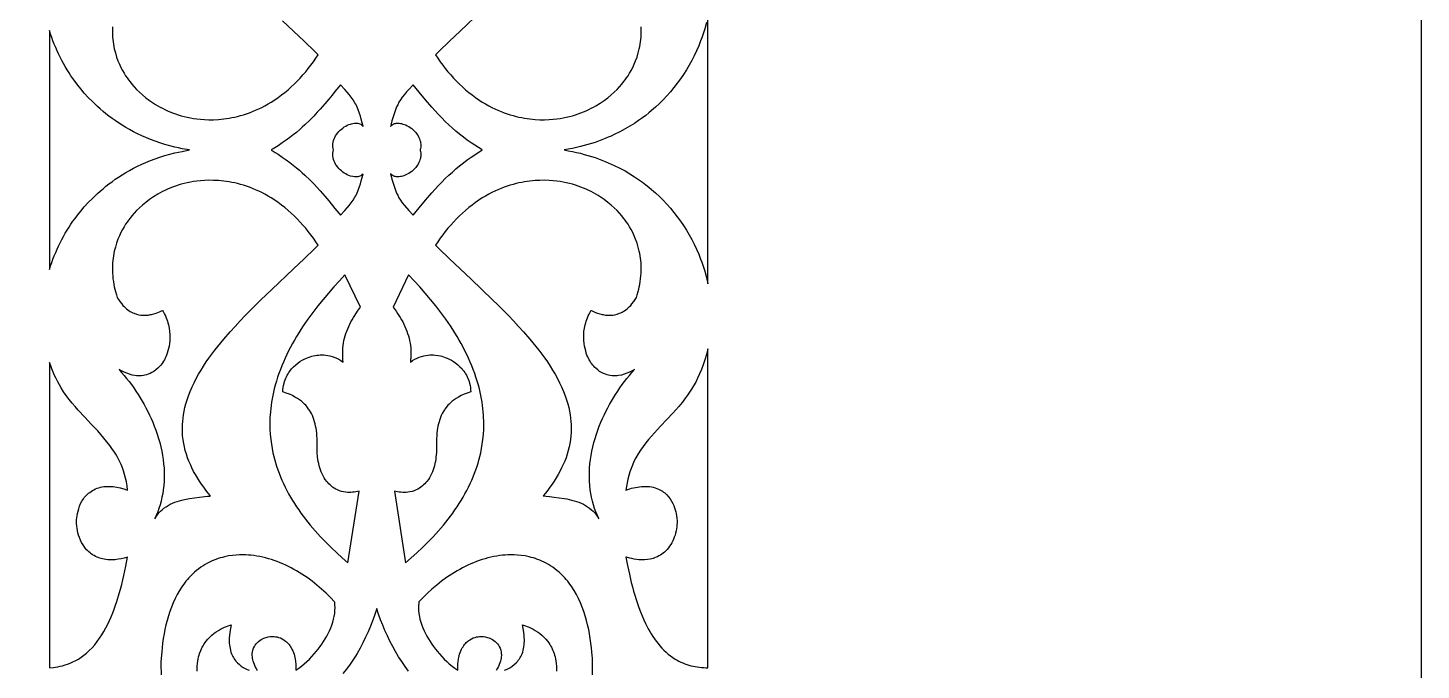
# Model space of a CAD drawing. Extents: x -395 to 395, y -1225 to 1225.
# Drawn here: x 141.1 to 395, y -111.4 to 5.8 of the extents above; entities that cross this region are included whole.
import ezdxf

# ---------------------------------------------------------------- set-up
doc = ezdxf.new("R2010")
doc.units = 0
doc.layers.add('LAYER_1', color=18, linetype='CONTINUOUS')

msp = doc.modelspace()

# ---------------------------------------------------------------- linework, layer by layer
at = {"layer": 'LAYER_1'}
for points in [[(395, 1225), (395, -1225), (-395, -1225), (-395, 1225)], [(145.2, -37.67), (145.41, -37.05), (145.63, -36.44), (145.87, -35.83), (146.12, -35.22), (146.38, -34.62), (146.66, -34.03), (146.94, -33.44), (147.24, -32.86), (147.55, -32.28), (147.87, -31.71), (148.21, -31.15), (148.55, -30.6), (148.91, -30.06), (149.27, -29.52), (149.65, -29), (150.13, -28.36), (150.69, -27.65), (151.34, -26.9), (152.06, -26.1), (152.87, -25.28), (153.31, -24.86), (153.76, -24.43), (154.24, -24), (154.75, -23.57), (155.27, -23.14), (155.82, -22.71), (156.39, -22.29), (156.98, -21.86), (157.6, -21.45), (158.24, -21.04), (158.9, -20.63), (159.59, -20.24), (160.3, -19.85), (161.04, -19.48), (161.8, -19.12), (162.58, -18.77), (163.4, -18.44), (164.23, -18.12), (165.1, -17.82), (165.99, -17.54), (166.9, -17.28), (167.84, -17.05), (168.51, -16.9), (169.17, -16.76), (170.51, -16.51), (169.17, -16.27), (168.51, -16.13), (167.84, -15.98), (166.9, -15.74), (165.99, -15.49), (165.1, -15.21), (164.23, -14.91), (163.4, -14.59), (162.58, -14.26), (161.8, -13.91), (161.04, -13.55), (160.3, -13.18), (159.59, -12.79), (158.9, -12.4), (158.24, -11.99), (157.6, -11.58), (156.98, -11.16), (156.39, -10.74), (155.82, -10.32), (155.27, -9.89), (154.75, -9.46), (154.24, -9.03), (153.76, -8.6), (153.31, -8.17), (152.87, -7.75), (152.06, -6.93), (151.34, -6.13), (150.69, -5.38), (150.13, -4.67), (149.65, -4.03), (149.27, -3.5), (148.91, -2.97), (148.55, -2.43), (148.21, -1.87), (147.87, -1.31), (147.55, -0.75), (147.24, -0.17), (146.94, 0.41), (146.66, 1), (146.38, 1.59), (146.12, 2.19), (145.87, 2.8), (145.63, 3.41), (145.41, 4.02), (145.2, 4.64), (145, 5.27), (145, -38.3)], [(198.04, -28.42), (198.85, -27.53), (199.25, -27.08), (199.64, -26.61), (200, -26.14), (200.35, -25.65), (200.66, -25.14), (200.8, -24.88), (200.93, -24.61), (201.19, -24), (201.49, -23.17), (201.65, -22.67), (201.82, -22.12), (201.99, -21.5), (202.16, -20.83), (202.02, -20.98), (201.86, -21.11), (201.71, -21.21), (201.54, -21.29), (201.38, -21.35), (201.21, -21.39), (201.05, -21.42), (200.88, -21.43), (200.56, -21.42), (200.27, -21.37), (199.84, -21.26), (199.56, -21.16), (199.27, -21.03), (198.99, -20.89), (198.72, -20.72), (198.46, -20.53), (198.2, -20.33), (197.96, -20.11), (197.73, -19.88), (197.52, -19.63), (197.32, -19.37), (197.15, -19.1), (196.99, -18.82), (196.86, -18.53), (196.76, -18.24), (196.69, -17.94), (196.64, -17.64), (196.63, -17.36), (196.64, -17.08), (196.68, -16.79), (196.74, -16.51), (196.68, -16.24), (196.64, -15.95), (196.63, -15.67), (196.64, -15.39), (196.69, -15.09), (196.76, -14.79), (196.86, -14.5), (196.99, -14.21), (197.15, -13.93), (197.32, -13.66), (197.52, -13.4), (197.73, -13.15), (197.96, -12.92), (198.2, -12.7), (198.46, -12.5), (198.72, -12.31), (198.99, -12.14), (199.27, -12), (199.56, -11.87), (199.84, -11.77), (200.03, -11.71), (200.27, -11.66), (200.56, -11.61), (200.88, -11.6), (201.05, -11.61), (201.21, -11.64), (201.38, -11.68), (201.54, -11.74), (201.71, -11.82), (201.86, -11.92), (202.02, -12.04), (202.16, -12.2), (201.99, -11.53), (201.82, -10.91), (201.65, -10.36), (201.49, -9.86), (201.19, -9.03), (200.93, -8.42), (200.8, -8.15), (200.66, -7.89), (200.35, -7.38), (200, -6.89), (199.64, -6.41), (199.25, -5.95), (198.85, -5.5), (198.04, -4.61), (198.04, -4.61), (197.74, -4.97), (197.03, -5.85), (196.52, -6.48), (195.9, -7.23), (195.16, -8.09), (194.3, -9.06), (193.78, -9.64), (193.16, -10.32), (192.42, -11.08), (191.55, -11.92), (191.07, -12.36), (190.56, -12.82), (190, -13.29), (189.42, -13.76), (188.79, -14.25), (188.12, -14.74), (187.42, -15.23), (186.67, -15.73), (185.76, -16.29), (185.52, -16.44), (185.45, -16.48), (185.43, -16.51), (185.44, -16.51), (185.43, -16.52), (185.52, -16.59), (185.76, -16.74), (186.15, -16.97), (186.67, -17.3), (187.42, -17.8), (188.12, -18.29), (188.79, -18.78), (189.42, -19.27), (190, -19.74), (190.56, -20.21), (191.07, -20.67), (191.55, -21.11), (192.42, -21.95), (193.16, -22.71), (194.3, -23.97), (195.16, -24.94), (195.9, -25.8), (197.03, -27.17), (197.74, -28.06), (198.04, -28.42)], [(211.26, -28.42), (212.38, -27.04), (213.52, -25.67), (214.69, -24.33), (215.28, -23.67), (215.89, -23.01), (216.5, -22.37), (217.13, -21.74), (217.77, -21.13), (218.42, -20.53), (219.08, -19.94), (219.75, -19.38), (220.45, -18.83), (221.15, -18.31), (221.82, -17.84), (222.5, -17.39), (223.87, -16.51), (223.18, -16.08), (222.5, -15.64), (221.82, -15.19), (221.15, -14.72), (220.45, -14.2), (219.75, -13.65), (219.08, -13.08), (218.42, -12.5), (217.77, -11.9), (217.13, -11.29), (216.5, -10.66), (215.89, -10.02), (215.28, -9.36), (214.69, -8.7), (213.52, -7.36), (212.38, -5.99), (211.26, -4.61), (211.26, -4.61), (210.47, -5.48), (210.08, -5.92), (209.7, -6.37), (209.3, -6.87), (208.97, -7.35), (208.69, -7.81), (208.46, -8.25), (208.27, -8.64), (208.12, -9), (207.91, -9.58), (207.63, -10.45), (207.41, -11.17), (207.25, -11.76), (207.15, -12.2), (207.25, -12.09), (207.36, -11.99), (207.48, -11.9), (207.61, -11.82), (207.75, -11.76), (207.89, -11.7), (208.03, -11.66), (208.18, -11.64), (208.34, -11.62), (208.52, -11.62), (208.72, -11.63), (208.94, -11.66), (209.17, -11.7), (209.41, -11.77), (209.67, -11.85), (209.93, -11.95), (210.2, -12.08), (210.47, -12.23), (210.74, -12.4), (211.01, -12.6), (211.27, -12.82), (211.52, -13.07), (211.77, -13.35), (212, -13.66), (212.18, -13.94), (212.32, -14.21), (212.44, -14.48), (212.52, -14.73), (212.59, -14.97), (212.63, -15.2), (212.65, -15.42), (212.66, -15.62), (212.65, -15.97), (212.61, -16.24), (212.58, -16.43), (212.57, -16.51), (212.58, -16.6), (212.61, -16.79), (212.65, -17.06), (212.66, -17.41), (212.65, -17.61), (212.63, -17.83), (212.59, -18.06), (212.52, -18.3), (212.44, -18.55), (212.32, -18.82), (212.18, -19.09), (212, -19.37), (211.77, -19.68), (211.52, -19.96), (211.27, -20.21), (211.01, -20.43), (210.74, -20.63), (210.47, -20.8), (210.2, -20.95), (209.93, -21.07), (209.67, -21.18), (209.41, -21.26), (209.17, -21.32), (208.94, -21.37), (208.72, -21.4), (208.52, -21.41), (208.34, -21.41), (208.18, -21.39), (208.03, -21.37), (207.89, -21.32), (207.75, -21.27), (207.61, -21.21), (207.48, -21.13), (207.36, -21.04), (207.25, -20.94), (207.15, -20.83), (207.25, -21.27), (207.41, -21.86), (207.63, -22.58), (207.91, -23.45), (208.12, -24.03), (208.27, -24.39), (208.46, -24.78), (208.69, -25.22), (208.97, -25.68), (209.3, -26.16), (209.7, -26.66), (210.47, -27.55), (211.26, -28.42)], [(164.37, -83.52), (164.64, -83.12), (164.81, -82.89), (165.01, -82.64), (165.24, -82.39), (165.51, -82.14), (165.86, -81.85), (166.23, -81.59), (166.61, -81.35), (167, -81.14), (167.41, -80.95), (167.83, -80.78), (168.26, -80.63), (168.7, -80.49), (169.14, -80.37), (169.59, -80.26), (170.5, -80.08), (171.41, -79.94), (172.31, -79.82), (173.79, -79.67), (174.19, -79.64), (174.36, -79.61), (173.93, -79.1), (173.51, -78.57), (173.1, -78.02), (172.7, -77.47), (172.32, -76.9), (171.95, -76.32), (171.6, -75.73), (171.27, -75.13), (170.96, -74.52), (170.67, -73.9), (170.4, -73.28), (170.16, -72.64), (169.94, -72), (169.75, -71.35), (169.58, -70.69), (169.45, -70.03), (169.35, -69.37), (169.3, -68.99), (169.26, -68.57), (169.23, -68.12), (169.22, -67.64), (169.22, -67.13), (169.24, -66.59), (169.27, -66.02), (169.33, -65.42), (169.42, -64.8), (169.53, -64.16), (169.68, -63.49), (169.85, -62.8), (170.07, -62.09), (170.31, -61.36), (170.63, -60.55), (170.97, -59.74), (171.34, -58.96), (171.74, -58.18), (172.16, -57.41), (172.61, -56.66), (173.07, -55.92), (173.56, -55.18), (174.06, -54.46), (174.57, -53.75), (175.11, -53.05), (175.65, -52.36), (176.2, -51.68), (176.76, -51.01), (177.91, -49.7), (178.82, -48.69), (179.74, -47.69), (180.67, -46.71), (181.62, -45.74), (183.54, -43.83), (185.5, -41.94), (189.44, -38.21), (191.41, -36.35), (193.36, -34.47), (193.98, -33.87), (193.55, -33.24), (193.1, -32.61), (192.65, -32), (192.17, -31.39), (191.69, -30.8), (191.19, -30.22), (190.67, -29.65), (190.14, -29.09), (189.6, -28.55), (189.04, -28.03), (188.47, -27.52), (187.89, -27.03), (187.29, -26.56), (186.68, -26.1), (186.06, -25.67), (185.42, -25.26), (184.85, -24.92), (184.27, -24.59), (183.69, -24.29), (183.12, -24.01), (182.56, -23.76), (182, -23.52), (181.44, -23.31), (180.89, -23.12), (180.35, -22.94), (179.81, -22.79), (179.28, -22.65), (178.76, -22.52), (178.24, -22.42), (177.73, -22.33), (177.24, -22.25), (176.75, -22.18), (175.81, -22.09), (174.91, -22.05), (174.06, -22.04), (173.27, -22.07), (172.53, -22.12), (171.85, -22.19), (171.24, -22.28), (170.7, -22.37), (170.11, -22.49), (169.55, -22.63), (169, -22.77), (168.47, -22.93), (167.95, -23.11), (167.44, -23.29), (166.95, -23.48), (166.48, -23.68), (166.02, -23.9), (165.58, -24.11), (165.15, -24.34), (164.73, -24.57), (163.95, -25.05), (163.22, -25.55), (162.55, -26.06), (161.93, -26.57), (161.37, -27.07), (160.87, -27.57), (160.41, -28.04), (160.01, -28.5), (159.67, -28.93), (159.37, -29.32), (159.12, -29.66), (158.86, -30.06), (158.58, -30.51), (158.3, -31.01), (158.02, -31.55), (157.74, -32.15), (157.47, -32.79), (157.22, -33.48), (157, -34.21), (156.8, -34.99), (156.72, -35.4), (156.65, -35.81), (156.58, -36.24), (156.53, -36.67), (156.49, -37.12), (156.47, -37.57), (156.45, -38.04), (156.46, -38.51), (156.48, -39), (156.51, -39.49), (156.56, -39.99), (156.63, -40.5), (156.72, -41.02), (156.81, -41.49), (157, -42.3), (157.18, -42.95), (157.34, -43.42), (157.39, -43.52), (157.54, -43.76), (157.79, -44.12), (158.15, -44.6), (158.37, -44.85), (158.59, -45.09), (158.82, -45.3), (159.04, -45.49), (159.27, -45.67), (159.5, -45.83), (159.72, -45.97), (159.95, -46.1), (160.17, -46.21), (160.4, -46.3), (160.83, -46.46), (161.25, -46.56), (161.65, -46.63), (162.03, -46.66), (162.38, -46.66), (162.69, -46.65), (162.96, -46.62), (163.37, -46.55), (163.56, -46.5), (164.02, -46.38), (164.42, -46.26), (164.76, -46.14), (165.04, -46.02), (165.42, -45.84), (165.58, -45.77), (165.62, -45.81), (165.7, -45.95), (165.96, -46.47), (166.12, -46.79), (166.26, -47.11), (166.38, -47.43), (166.49, -47.75), (166.59, -48.07), (166.67, -48.38), (166.8, -49), (166.89, -49.6), (166.93, -50.18), (166.94, -50.74), (166.92, -51.29), (166.87, -51.8), (166.79, -52.29), (166.7, -52.75), (166.59, -53.17), (166.47, -53.56), (166.34, -53.92), (166.21, -54.23), (166.09, -54.5), (165.94, -54.78), (165.78, -55.05), (165.62, -55.31), (165.46, -55.54), (165.28, -55.76), (165.11, -55.97), (164.75, -56.33), (164.39, -56.64), (164.03, -56.9), (163.67, -57.11), (163.32, -57.29), (162.99, -57.42), (162.68, -57.52), (162.4, -57.6), (162.15, -57.65), (161.77, -57.7), (161.59, -57.71), (161.34, -57.71), (161.08, -57.7), (160.83, -57.68), (160.57, -57.65), (160.06, -57.56), (159.56, -57.42), (159.07, -57.25), (158.59, -57.04), (158.12, -56.81), (157.67, -56.56), (157.67, -56.55), (158.14, -57.08), (158.6, -57.63), (159.05, -58.18), (159.49, -58.74), (159.92, -59.31), (160.34, -59.9), (160.74, -60.49), (161.14, -61.09), (161.51, -61.7), (161.88, -62.32), (162.24, -62.94), (162.58, -63.57), (162.9, -64.21), (163.22, -64.86), (163.52, -65.51), (163.8, -66.16), (164.1, -66.89), (164.38, -67.62), (164.63, -68.37), (164.87, -69.12), (165.09, -69.89), (165.28, -70.66), (165.45, -71.44), (165.59, -72.22), (165.71, -73), (165.8, -73.79), (165.87, -74.58), (165.9, -75.37), (165.91, -76.16), (165.88, -76.94), (165.83, -77.72), (165.74, -78.5), (165.63, -79.19), (165.49, -79.87), (165.34, -80.55), (165.15, -81.22), (164.94, -81.89), (164.71, -82.54), (164.45, -83.19), (164.17, -83.82)], [(244.85, -83.19), (244.6, -82.54), (244.36, -81.89), (244.15, -81.22), (243.97, -80.55), (243.81, -79.87), (243.67, -79.19), (243.57, -78.5), (243.48, -77.72), (243.42, -76.94), (243.4, -76.16), (243.4, -75.37), (243.44, -74.58), (243.5, -73.79), (243.59, -73), (243.71, -72.22), (243.86, -71.44), (244.02, -70.66), (244.22, -69.89), (244.43, -69.12), (244.67, -68.37), (244.93, -67.62), (245.2, -66.89), (245.5, -66.16), (245.78, -65.51), (246.09, -64.86), (246.4, -64.21), (246.73, -63.57), (247.07, -62.94), (247.42, -62.32), (247.79, -61.7), (248.17, -61.09), (248.56, -60.49), (248.96, -59.9), (249.38, -59.31), (249.81, -58.74), (250.25, -58.18), (250.7, -57.63), (251.16, -57.08), (251.64, -56.55), (251.63, -56.56), (251.18, -56.81), (250.71, -57.04), (250.23, -57.25), (249.74, -57.42), (249.24, -57.56), (248.73, -57.65), (248.48, -57.68), (248.22, -57.7), (247.96, -57.71), (247.71, -57.71), (247.53, -57.7), (247.15, -57.65), (246.9, -57.6), (246.62, -57.52), (246.31, -57.42), (245.98, -57.29), (245.63, -57.11), (245.27, -56.9), (244.91, -56.64), (244.55, -56.33), (244.37, -56.16), (244.19, -55.97), (244.02, -55.76), (243.85, -55.54), (243.68, -55.31), (243.52, -55.05), (243.36, -54.78), (243.21, -54.5), (243.09, -54.23), (242.96, -53.92), (242.84, -53.56), (242.72, -53.17), (242.61, -52.75), (242.51, -52.29), (242.44, -51.8), (242.39, -51.29), (242.36, -50.74), (242.37, -50.18), (242.41, -49.6), (242.5, -49), (242.63, -48.38), (242.72, -48.07), (242.81, -47.75), (242.92, -47.43), (243.05, -47.11), (243.19, -46.79), (243.34, -46.47), (243.61, -45.95), (243.69, -45.81), (243.72, -45.77), (243.88, -45.84), (244.26, -46.02), (244.54, -46.14), (244.88, -46.26), (245.28, -46.38), (245.75, -46.5), (245.94, -46.55), (246.34, -46.62), (246.62, -46.65), (246.93, -46.66), (247.27, -46.66), (247.65, -46.63), (248.05, -46.56), (248.47, -46.46), (248.91, -46.3), (249.13, -46.21), (249.35, -46.1), (249.58, -45.97), (249.81, -45.83), (250.03, -45.67), (250.26, -45.49), (250.49, -45.3), (250.71, -45.09), (250.93, -44.85), (251.15, -44.6), (251.52, -44.12), (251.77, -43.76), (251.96, -43.42), (252.12, -42.95), (252.31, -42.3), (252.4, -41.92), (252.5, -41.49), (252.59, -41.02), (252.67, -40.5), (252.74, -39.99), (252.79, -39.49), (252.83, -39), (252.85, -38.51), (252.85, -38.04), (252.84, -37.57), (252.81, -37.12), (252.77, -36.67), (252.72, -36.24), (252.66, -35.81), (252.58, -35.4), (252.5, -34.99), (252.31, -34.21), (252.08, -33.48), (251.83, -32.79), (251.57, -32.15), (251.29, -31.55), (251, -31.01), (250.72, -30.51), (250.44, -30.06), (250.18, -29.66), (249.94, -29.32), (249.64, -28.93), (249.29, -28.5), (248.89, -28.04), (248.44, -27.57), (247.93, -27.07), (247.37, -26.57), (246.75, -26.06), (246.08, -25.55), (245.35, -25.05), (244.97, -24.81), (244.57, -24.57), (244.15, -24.34), (243.73, -24.11), (243.28, -23.9), (242.82, -23.68), (242.35, -23.48), (241.86, -23.29), (241.36, -23.11), (240.84, -22.93), (240.3, -22.77), (239.75, -22.63), (239.19, -22.49), (238.61, -22.37), (238.07, -22.28), (237.45, -22.19), (236.78, -22.12), (236.04, -22.07), (235.24, -22.04), (234.39, -22.05), (233.49, -22.09), (232.55, -22.18), (232.07, -22.25), (231.57, -22.33), (231.06, -22.42), (230.55, -22.52), (230.03, -22.65), (229.49, -22.79), (228.96, -22.94), (228.41, -23.12), (227.86, -23.31), (227.31, -23.52), (226.74, -23.76), (226.18, -24.01), (225.61, -24.29), (225.04, -24.59), (224.46, -24.92), (223.88, -25.26), (223.24, -25.67), (222.62, -26.1), (222.01, -26.56), (221.42, -27.03), (220.83, -27.52), (220.26, -28.03), (219.71, -28.55), (219.16, -29.09), (218.63, -29.65), (218.12, -30.22), (217.62, -30.8), (217.13, -31.39), (216.66, -32), (216.2, -32.61), (215.76, -33.24), (215.33, -33.87), (215.94, -34.47), (217.89, -36.35), (219.86, -38.21), (221.84, -40.07), (223.81, -41.94), (225.76, -43.83), (226.72, -44.78), (227.68, -45.74), (228.63, -46.71), (229.56, -47.69), (230.49, -48.69), (231.4, -49.7), (232.54, -51.01), (233.1, -51.68), (233.65, -52.36), (234.2, -53.05), (234.73, -53.75), (235.25, -54.46), (235.75, -55.18), (236.23, -55.92), (236.7, -56.66), (237.14, -57.41), (237.56, -58.18), (237.96, -58.96), (238.33, -59.74), (238.67, -60.55), (238.99, -61.36), (239.24, -62.09), (239.45, -62.8), (239.63, -63.49), (239.77, -64.16), (239.88, -64.8), (239.97, -65.42), (240.03, -66.02), (240.07, -66.59), (240.08, -67.13), (240.08, -67.64), (240.07, -68.12), (240.04, -68.57), (239.96, -69.37), (239.85, -70.03), (239.72, -70.69), (239.56, -71.35), (239.36, -72), (239.15, -72.64), (238.9, -73.28), (238.63, -73.9), (238.34, -74.52), (238.03, -75.13), (237.7, -75.73), (237.35, -76.32), (236.98, -76.9), (236.6, -77.47), (236.2, -78.02), (235.8, -78.57), (235.38, -79.1), (234.95, -79.61), (235.51, -79.67), (236.14, -79.73), (237, -79.82), (237.89, -79.94), (238.8, -80.08), (239.26, -80.17), (239.71, -80.26), (240.16, -80.37), (240.6, -80.49), (241.04, -80.63), (241.47, -80.78), (241.89, -80.95), (242.3, -81.14), (242.7, -81.35), (243.08, -81.59), (243.44, -81.85), (243.79, -82.14), (244.06, -82.39), (244.3, -82.64), (244.5, -82.89), (244.67, -83.12), (244.94, -83.52), (245.13, -83.82)], [(201.45, -78.75), (201.16, -78.81), (200.85, -78.87), (200.55, -78.92), (200.24, -78.95), (199.94, -78.97), (199.63, -78.98), (199.32, -78.97), (199.02, -78.94), (198.6, -78.87), (198.21, -78.78), (197.84, -78.66), (197.5, -78.52), (197.18, -78.36), (196.88, -78.18), (196.6, -78), (196.35, -77.8), (196.12, -77.6), (195.9, -77.39), (195.71, -77.19), (195.54, -76.99), (195.26, -76.61), (195.05, -76.29), (194.86, -75.95), (194.68, -75.6), (194.52, -75.24), (194.38, -74.87), (194.26, -74.49), (194.15, -74.1), (194.06, -73.71), (193.98, -73.32), (193.92, -72.92), (193.86, -72.52), (193.79, -71.71), (193.76, -70.91), (193.76, -70.11), (193.76, -69.31), (193.72, -68.49), (193.69, -68.09), (193.64, -67.68), (193.58, -67.28), (193.5, -66.88), (193.41, -66.48), (193.31, -66.09), (193.19, -65.7), (193.05, -65.33), (192.9, -64.96), (192.73, -64.6), (192.54, -64.25), (192.33, -63.92), (192.23, -63.77), (192.03, -63.48), (191.87, -63.29), (191.69, -63.08), (191.46, -62.85), (191.2, -62.61), (190.9, -62.35), (190.56, -62.09), (190.17, -61.83), (189.74, -61.57), (189.27, -61.32), (188.74, -61.08), (188.16, -60.85), (187.53, -60.65), (187.55, -60.25), (187.59, -59.85), (187.66, -59.46), (187.75, -59.07), (187.84, -58.75), (187.94, -58.45), (188.06, -58.16), (188.18, -57.88), (188.32, -57.61), (188.47, -57.35), (188.62, -57.11), (188.78, -56.88), (189.12, -56.44), (189.49, -56.05), (189.87, -55.7), (190.26, -55.39), (190.65, -55.11), (191.05, -54.87), (191.44, -54.66), (191.81, -54.49), (192.16, -54.34), (192.49, -54.22), (192.79, -54.13), (193.05, -54.06), (193.49, -53.98), (193.74, -53.94), (194.03, -53.91), (194.33, -53.9), (194.65, -53.89), (194.99, -53.9), (195.35, -53.94), (195.72, -53.99), (196.11, -54.07), (196.5, -54.17), (196.9, -54.31), (197.3, -54.48), (197.71, -54.68), (198.12, -54.93), (198.53, -55.22), (198.48, -54.78), (198.45, -54.35), (198.43, -53.91), (198.43, -53.47), (198.44, -53.04), (198.47, -52.6), (198.52, -52.17), (198.58, -51.74), (198.67, -51.29), (198.77, -50.85), (198.89, -50.41), (199.03, -49.98), (199.18, -49.55), (199.35, -49.12), (199.53, -48.7), (199.73, -48.29), (199.93, -47.88), (200.15, -47.48), (200.38, -47.08), (200.62, -46.69), (201.13, -45.93), (201.67, -45.21), (198.85, -39.3), (197.83, -40.38), (196.82, -41.49), (195.83, -42.62), (194.86, -43.77), (193.91, -44.94), (192.99, -46.14), (192.1, -47.37), (191.24, -48.61), (190.83, -49.25), (190.42, -49.88), (190.03, -50.53), (189.65, -51.18), (189.28, -51.83), (188.93, -52.49), (188.58, -53.16), (188.25, -53.83), (187.93, -54.51), (187.63, -55.19), (187.34, -55.88), (187.07, -56.58), (186.81, -57.28), (186.57, -57.98), (186.34, -58.7), (186.14, -59.41), (185.97, -60.05), (185.82, -60.68), (185.68, -61.3), (185.57, -61.91), (185.47, -62.51), (185.38, -63.1), (185.31, -63.69), (185.25, -64.25), (185.21, -64.81), (185.18, -65.36), (185.15, -66.42), (185.17, -67.44), (185.23, -68.4), (185.31, -69.32), (185.43, -70.18), (185.56, -70.99), (185.71, -71.75), (185.87, -72.45), (186.04, -73.08), (186.37, -74.17), (186.59, -74.83), (186.83, -75.47), (187.08, -76.11), (187.35, -76.75), (187.63, -77.37), (187.93, -78), (188.25, -78.61), (188.58, -79.22), (188.92, -79.82), (189.28, -80.42), (189.64, -81.01), (190.02, -81.59), (190.41, -82.16), (190.82, -82.73), (191.23, -83.3), (191.65, -83.85), (192.53, -84.94), (193.43, -86.01), (194.37, -87.05), (195.34, -88.06), (196.33, -89.04), (197.34, -89.99), (198.36, -90.92), (199.4, -91.82)], [(210.94, -90.92), (211.97, -89.99), (212.97, -89.04), (213.96, -88.06), (214.93, -87.05), (215.87, -86.01), (216.78, -84.94), (217.22, -84.4), (217.65, -83.85), (218.07, -83.3), (218.49, -82.73), (218.89, -82.16), (219.28, -81.59), (219.66, -81.01), (220.03, -80.42), (220.38, -79.82), (220.72, -79.22), (221.05, -78.61), (221.37, -78), (221.67, -77.37), (221.95, -76.75), (222.22, -76.11), (222.48, -75.47), (222.72, -74.83), (222.94, -74.17), (223.1, -73.66), (223.26, -73.08), (223.43, -72.45), (223.59, -71.75), (223.74, -70.99), (223.88, -70.18), (223.99, -69.32), (224.08, -68.4), (224.13, -67.44), (224.15, -66.42), (224.14, -65.9), (224.12, -65.36), (224.09, -64.81), (224.05, -64.25), (223.99, -63.69), (223.92, -63.1), (223.84, -62.51), (223.74, -61.91), (223.62, -61.3), (223.49, -60.68), (223.34, -60.05), (223.17, -59.41), (222.96, -58.7), (222.73, -57.98), (222.49, -57.28), (222.23, -56.58), (221.96, -55.88), (221.67, -55.19), (221.37, -54.51), (221.05, -53.83), (220.72, -53.16), (220.38, -52.49), (220.02, -51.83), (219.65, -51.18), (219.27, -50.53), (218.88, -49.88), (218.48, -49.25), (218.06, -48.61), (217.21, -47.37), (216.32, -46.14), (215.4, -44.94), (214.45, -43.77), (213.47, -42.62), (212.48, -41.49), (211.47, -40.38), (210.45, -39.3), (207.63, -45.21), (208.17, -45.93), (208.43, -46.31), (208.68, -46.69), (208.92, -47.08), (209.15, -47.48), (209.37, -47.88), (209.58, -48.29), (209.77, -48.7), (209.95, -49.12), (210.12, -49.55), (210.27, -49.98), (210.41, -50.41), (210.53, -50.85), (210.63, -51.29), (210.72, -51.74), (210.78, -52.17), (210.83, -52.6), (210.86, -53.04), (210.87, -53.47), (210.87, -53.91), (210.85, -54.35), (210.82, -54.78), (210.77, -55.22), (211.18, -54.93), (211.59, -54.68), (212, -54.48), (212.4, -54.31), (212.8, -54.17), (213.2, -54.07), (213.58, -53.99), (213.95, -53.94), (214.31, -53.9), (214.65, -53.89), (214.97, -53.9), (215.28, -53.91), (215.82, -53.98), (216.25, -54.06), (216.51, -54.13), (216.81, -54.22), (217.14, -54.34), (217.49, -54.49), (217.87, -54.66), (218.25, -54.87), (218.65, -55.11), (219.04, -55.39), (219.43, -55.7), (219.81, -56.05), (220.18, -56.44), (220.35, -56.65), (220.52, -56.88), (220.68, -57.11), (220.84, -57.35), (220.98, -57.61), (221.12, -57.88), (221.24, -58.16), (221.36, -58.45), (221.46, -58.75), (221.56, -59.07), (221.65, -59.46), (221.71, -59.85), (221.75, -60.25), (221.77, -60.65), (221.14, -60.85), (220.57, -61.08), (220.04, -61.32), (219.56, -61.57), (219.13, -61.83), (218.74, -62.09), (218.4, -62.35), (218.1, -62.61), (217.84, -62.85), (217.62, -63.08), (217.28, -63.48), (217.07, -63.77), (216.98, -63.92), (216.77, -64.25), (216.58, -64.6), (216.41, -64.96), (216.25, -65.33), (216.12, -65.7), (216, -66.09), (215.89, -66.48), (215.8, -66.88), (215.73, -67.28), (215.66, -67.68), (215.62, -68.09), (215.58, -68.49), (215.54, -69.31), (215.54, -70.11), (215.54, -70.91), (215.51, -71.71), (215.44, -72.52), (215.39, -72.92), (215.32, -73.32), (215.24, -73.71), (215.15, -74.1), (215.04, -74.49), (214.92, -74.87), (214.78, -75.24), (214.62, -75.6), (214.45, -75.95), (214.25, -76.29), (214.05, -76.61), (213.76, -76.99), (213.59, -77.19), (213.4, -77.39), (213.19, -77.6), (212.95, -77.8), (212.7, -78), (212.42, -78.18), (212.12, -78.36), (211.8, -78.52), (211.46, -78.66), (211.09, -78.78), (210.7, -78.87), (210.29, -78.94), (209.98, -78.97), (209.67, -78.98), (209.37, -78.97), (209.06, -78.95), (208.75, -78.92), (208.45, -78.87), (207.85, -78.75), (209.91, -91.82)], [(265, -52.79), (264.75, -53.81), (264.46, -54.77), (264.16, -55.69), (263.83, -56.55), (263.49, -57.36), (263.13, -58.12), (262.77, -58.84), (262.4, -59.51), (262.03, -60.13), (261.66, -60.71), (261.29, -61.25), (260.94, -61.74), (260.28, -62.59), (259.7, -63.28), (259.16, -63.89), (258.61, -64.49), (257.49, -65.68), (256.37, -66.88), (255.26, -68.08), (254.72, -68.69), (254.19, -69.31), (253.68, -69.95), (253.2, -70.6), (252.73, -71.26), (252.3, -71.94), (251.89, -72.64), (251.52, -73.36), (251.24, -73.98), (250.99, -74.61), (250.76, -75.25), (250.57, -75.9), (250.4, -76.56), (250.26, -77.22), (250.15, -77.89), (250.06, -78.56), (250.07, -78.56), (250.74, -78.33), (251.09, -78.23), (251.45, -78.13), (251.81, -78.06), (252.17, -77.99), (252.53, -77.94), (252.9, -77.9), (253.26, -77.88), (253.62, -77.87), (253.99, -77.88), (254.34, -77.92), (254.7, -77.97), (255.05, -78.04), (255.39, -78.14), (255.72, -78.25), (255.99, -78.37), (256.24, -78.49), (256.49, -78.62), (256.71, -78.77), (256.93, -78.92), (257.13, -79.08), (257.33, -79.25), (257.51, -79.42), (257.84, -79.79), (258.13, -80.17), (258.38, -80.57), (258.6, -80.97), (258.78, -81.37), (258.93, -81.77), (259.06, -82.16), (259.16, -82.53), (259.23, -82.88), (259.29, -83.2), (259.35, -83.73), (259.37, -84.1), (259.37, -84.48), (259.35, -84.86), (259.32, -85.24), (259.27, -85.62), (259.2, -86), (259.11, -86.38), (259.01, -86.75), (258.88, -87.12), (258.75, -87.48), (258.59, -87.83), (258.42, -88.16), (258.23, -88.49), (258.02, -88.8), (257.8, -89.1), (257.56, -89.38), (257.33, -89.63), (257.09, -89.85), (256.84, -90.06), (256.59, -90.24), (256.34, -90.41), (256.08, -90.56), (255.82, -90.7), (255.55, -90.81), (255.29, -90.92), (255.02, -91), (254.75, -91.08), (254.49, -91.14), (253.96, -91.23), (253.44, -91.27), (252.93, -91.28), (252.44, -91.25), (251.97, -91.21), (251.54, -91.14), (251.13, -91.06), (250.77, -90.97), (250.17, -90.8), (250.07, -90.76), (250.36, -92.32), (250.68, -93.88), (251.04, -95.43), (251.24, -96.2), (251.45, -96.97), (251.67, -97.74), (251.9, -98.49), (252.15, -99.25), (252.41, -99.99), (252.69, -100.73), (252.99, -101.47), (253.3, -102.19), (253.64, -102.91), (253.87, -103.38), (254.13, -103.85), (254.39, -104.32), (254.67, -104.79), (254.96, -105.24), (255.26, -105.69), (255.58, -106.13), (255.91, -106.55), (256.25, -106.97), (256.61, -107.37), (256.98, -107.75), (257.37, -108.12), (257.77, -108.46), (258.18, -108.79), (258.61, -109.1), (259.05, -109.38), (259.38, -109.58), (259.72, -109.76), (260.07, -109.93), (260.43, -110.08), (260.79, -110.22), (261.16, -110.35), (261.54, -110.47), (261.91, -110.58), (262.3, -110.67), (262.68, -110.75), (263.06, -110.81), (263.45, -110.87), (263.84, -110.91), (264.23, -110.94), (264.61, -110.96), (265, -110.97)], [(145.7, -110.89), (146.09, -110.84), (146.5, -110.77), (146.93, -110.69), (147.37, -110.58), (147.83, -110.45), (148.3, -110.3), (148.79, -110.11), (149.27, -109.9), (149.77, -109.65), (150.27, -109.37), (150.77, -109.05), (151.27, -108.68), (151.76, -108.28), (152.25, -107.83), (152.76, -107.31), (153.25, -106.76), (153.7, -106.19), (154.13, -105.59), (154.54, -104.98), (154.92, -104.34), (155.28, -103.69), (155.62, -103.03), (155.94, -102.35), (156.24, -101.66), (156.52, -100.97), (156.79, -100.26), (157.04, -99.56), (157.28, -98.85), (157.71, -97.43), (157.94, -96.61), (158.16, -95.78), (158.37, -94.95), (158.56, -94.12), (158.92, -92.44), (159.24, -90.76), (159.24, -90.76), (158.63, -90.95), (158.05, -91.09), (157.5, -91.18), (156.98, -91.25), (156.5, -91.28), (156.06, -91.28), (155.65, -91.26), (155.27, -91.22), (154.94, -91.17), (154.64, -91.11), (154.16, -90.97), (153.84, -90.86), (153.69, -90.79), (153.4, -90.65), (153.12, -90.51), (152.86, -90.35), (152.61, -90.18), (152.38, -90), (152.16, -89.81), (151.96, -89.62), (151.76, -89.42), (151.58, -89.21), (151.41, -89), (151.11, -88.56), (150.85, -88.11), (150.63, -87.66), (150.44, -87.2), (150.29, -86.75), (150.18, -86.32), (150.08, -85.9), (150.02, -85.51), (149.97, -85.15), (149.93, -84.56), (149.93, -84.29), (149.94, -83.97), (149.97, -83.62), (150.02, -83.23), (150.09, -82.82), (150.19, -82.38), (150.31, -81.94), (150.47, -81.48), (150.67, -81.02), (150.91, -80.57), (151.04, -80.35), (151.19, -80.14), (151.34, -79.92), (151.51, -79.72), (151.69, -79.52), (151.89, -79.32), (152.1, -79.13), (152.32, -78.96), (152.56, -78.79), (152.81, -78.63), (153.07, -78.48), (153.36, -78.35), (153.66, -78.23), (153.96, -78.12), (154.28, -78.04), (154.6, -77.97), (154.92, -77.92), (155.25, -77.89), (155.58, -77.88), (155.91, -77.87), (156.24, -77.89), (156.58, -77.91), (156.91, -77.95), (157.24, -78), (157.89, -78.14), (158.52, -78.32), (159.04, -78.49), (159.24, -78.56), (159.14, -77.79), (159.01, -77.05), (158.86, -76.35), (158.68, -75.69), (158.48, -75.06), (158.27, -74.47), (158.04, -73.91), (157.81, -73.39), (157.56, -72.9), (157.32, -72.44), (157.07, -72.02), (156.83, -71.64), (156.38, -70.96), (155.99, -70.41), (155.46, -69.73), (154.92, -69.06), (154.36, -68.41), (153.78, -67.76), (152.6, -66.5), (151.41, -65.24), (150.24, -63.98), (149.67, -63.33), (149.11, -62.68), (148.57, -62), (148.06, -61.32), (147.57, -60.61), (147.11, -59.88), (146.79, -59.33), (146.49, -58.78), (146.21, -58.21), (145.93, -57.64), (145.68, -57.05), (145.44, -56.46), (145.21, -55.87), (145, -55.27), (145, -110.95)]]:
    msp.add_lwpolyline(points, close=True, dxfattribs=at)
for points in [[(223.81, 8.91), (219.86, 5.18), (217.89, 3.32), (215.94, 1.44), (215.33, 0.84), (215.76, 0.21), (216.2, -0.42), (216.66, -1.03), (217.13, -1.63), (217.62, -2.23), (218.12, -2.81), (218.63, -3.38), (219.16, -3.94), (219.71, -4.48), (220.26, -5), (220.83, -5.51), (221.42, -6), (222.01, -6.47), (222.62, -6.92), (223.24, -7.36), (223.88, -7.77), (224.46, -8.11), (225.04, -8.44), (225.61, -8.74), (226.18, -9.02), (226.74, -9.27), (227.31, -9.5), (227.86, -9.72), (228.41, -9.91), (228.96, -10.09), (229.49, -10.24), (230.03, -10.38), (230.55, -10.51), (231.06, -10.61), (231.57, -10.7), (232.07, -10.78), (232.55, -10.85), (233.49, -10.94), (234.39, -10.98), (235.24, -10.99), (236.04, -10.96), (236.78, -10.91), (237.45, -10.84), (238.07, -10.75), (238.61, -10.65), (239.19, -10.54), (239.75, -10.4), (240.3, -10.25), (240.84, -10.1), (241.36, -9.92), (241.86, -9.74), (242.35, -9.55), (242.82, -9.35), (243.28, -9.13), (243.73, -8.91), (244.15, -8.69), (244.57, -8.46), (245.35, -7.97), (246.08, -7.48), (246.75, -6.97), (247.37, -6.46), (247.93, -5.96), (248.44, -5.46), (248.89, -4.98), (249.29, -4.53), (249.64, -4.1), (249.94, -3.71), (250.18, -3.37), (250.44, -2.97), (250.72, -2.52), (251, -2.02), (251.29, -1.47), (251.57, -0.88), (251.83, -0.24), (252.08, 0.45), (252.31, 1.19), (252.5, 1.96), (252.58, 2.37), (252.66, 2.78), (252.72, 3.21), (252.77, 3.64), (252.81, 4.09), (252.84, 4.54), (252.85, 5.01), (252.85, 5.48), (252.83, 5.97)], [(264.73, 6.74), (264.42, 5.6), (264.07, 4.49), (263.88, 3.93), (263.68, 3.38), (263.32, 2.47), (262.93, 1.57), (262.5, 0.69), (262.05, -0.19), (261.58, -1.05), (261.07, -1.9), (260.54, -2.73), (259.98, -3.55), (259.4, -4.35), (258.8, -5.13), (258.17, -5.89), (257.52, -6.62), (256.85, -7.34), (256.16, -8.03), (255.45, -8.69), (254.72, -9.33), (254.23, -9.74), (253.67, -10.19), (253.05, -10.66), (252.37, -11.15), (251.61, -11.65), (250.79, -12.17), (249.91, -12.68), (248.95, -13.2), (247.93, -13.71), (247.39, -13.96), (246.84, -14.2), (246.27, -14.44), (245.68, -14.67), (245.07, -14.9), (244.44, -15.12), (243.8, -15.33), (243.14, -15.53), (242.46, -15.72), (241.76, -15.9), (241.05, -16.08), (240.31, -16.23), (239.56, -16.38), (238.79, -16.51), (239.56, -16.65), (240.31, -16.79), (241.05, -16.95), (241.76, -17.12), (242.46, -17.31), (243.14, -17.5), (243.8, -17.7), (244.44, -17.91), (245.07, -18.13), (245.68, -18.36), (246.27, -18.59), (246.84, -18.83), (247.93, -19.32), (248.95, -19.83), (249.91, -20.34), (250.79, -20.86), (251.61, -21.38), (252.37, -21.88), (253.05, -22.37), (253.67, -22.84), (254.23, -23.29), (254.72, -23.69), (255.45, -24.33), (256.16, -25), (256.85, -25.69), (257.52, -26.41), (258.17, -27.14), (258.8, -27.9), (259.4, -28.68), (259.98, -29.48), (260.54, -30.29), (261.07, -31.13), (261.58, -31.98), (262.05, -32.84), (262.5, -33.72), (262.93, -34.6), (263.32, -35.5), (263.68, -36.41), (263.88, -36.96), (264.07, -37.51), (264.42, -38.63), (264.73, -39.77), (265, -40.91), (265, -16.51), (265, 7.88)], [(156.48, 5.97), (156.46, 5.48), (156.45, 5.01), (156.47, 4.54), (156.49, 4.09), (156.53, 3.64), (156.58, 3.21), (156.65, 2.78), (156.72, 2.37), (156.8, 1.96), (157, 1.19), (157.22, 0.45), (157.47, -0.24), (157.74, -0.88), (158.02, -1.47), (158.3, -2.02), (158.58, -2.52), (158.86, -2.97), (159.12, -3.37), (159.37, -3.71), (159.67, -4.1), (160.01, -4.53), (160.41, -4.98), (160.87, -5.46), (161.37, -5.96), (161.93, -6.46), (162.55, -6.97), (163.22, -7.48), (163.95, -7.97), (164.33, -8.22), (164.73, -8.46), (165.15, -8.69), (165.58, -8.91), (166.02, -9.13), (166.48, -9.35), (166.95, -9.55), (167.44, -9.74), (167.95, -9.92), (168.47, -10.1), (169, -10.25), (169.55, -10.4), (170.11, -10.54), (170.7, -10.65), (171.24, -10.75), (171.85, -10.84), (172.53, -10.91), (173.27, -10.96), (174.06, -10.99), (174.91, -10.98), (175.81, -10.94), (176.75, -10.85), (177.24, -10.78), (177.73, -10.7), (178.24, -10.61), (178.76, -10.51), (179.28, -10.38), (179.81, -10.24), (180.35, -10.09), (180.89, -9.91), (181.44, -9.72), (182, -9.5), (182.56, -9.27), (183.12, -9.02), (183.69, -8.74), (184.27, -8.44), (184.85, -8.11), (185.42, -7.77), (186.06, -7.36), (186.68, -6.92), (187.29, -6.47), (187.89, -6), (188.47, -5.51), (189.04, -5), (189.6, -4.48), (190.14, -3.94), (190.67, -3.38), (191.19, -2.81), (191.69, -2.23), (192.17, -1.63), (192.65, -1.03), (193.1, -0.42), (193.55, 0.21), (193.98, 0.84), (193.36, 1.44), (191.41, 3.32), (189.44, 5.18), (187.46, 7.04)], [(182.92, -111.44), (182.79, -111.25), (182.66, -111.05), (182.48, -110.71), (182.33, -110.39), (182.21, -110.07), (182.12, -109.78), (182.05, -109.49), (182, -109.23), (181.97, -108.98), (181.95, -108.75), (181.96, -108.35), (182, -108.05), (182.04, -107.84), (182.07, -107.74), (182.18, -107.41), (182.33, -107.1), (182.49, -106.82), (182.68, -106.57), (182.88, -106.35), (183.1, -106.15), (183.33, -105.98), (183.56, -105.83), (183.79, -105.69), (184.03, -105.58), (184.26, -105.49), (184.48, -105.42), (184.87, -105.31), (185.19, -105.26), (185.36, -105.25), (185.7, -105.24), (185.92, -105.26), (186.18, -105.29), (186.46, -105.34), (186.75, -105.42), (187.07, -105.53), (187.39, -105.68), (187.71, -105.87), (188.03, -106.1), (188.19, -106.24), (188.34, -106.38), (188.5, -106.55), (188.65, -106.72), (188.79, -106.91), (188.93, -107.12), (189.06, -107.34), (189.19, -107.58), (189.34, -107.89), (189.46, -108.2), (189.56, -108.49), (189.65, -108.78), (189.72, -109.06), (189.77, -109.33), (189.84, -109.84), (189.88, -110.3), (189.89, -110.72), (189.9, -111.07), (189.91, -111.37), (190.43, -111.02), (190.94, -110.64), (191.43, -110.24), (191.9, -109.82), (192.36, -109.38), (192.8, -108.92), (193.23, -108.45), (193.64, -107.96), (193.98, -107.54), (194.32, -107.1), (194.64, -106.65), (194.95, -106.18), (195.25, -105.71), (195.53, -105.22), (195.8, -104.72), (196.04, -104.22), (196.27, -103.7), (196.46, -103.18), (196.64, -102.65), (196.78, -102.12), (196.9, -101.59), (196.98, -101.05), (197.03, -100.5), (197.04, -99.96), (197.03, -99.54), (197, -99.23), (196.98, -99.04), (196.96, -98.96), (196.21, -98.15), (195.42, -97.36), (194.59, -96.6), (193.74, -95.87), (192.85, -95.17), (192.4, -94.83), (191.94, -94.5), (191.47, -94.18), (190.99, -93.87), (190.52, -93.57), (190.03, -93.28), (189.54, -93.01), (189.04, -92.74), (188.54, -92.49), (188.04, -92.24), (187.53, -92.02), (187.01, -91.8), (186.5, -91.6), (185.97, -91.41), (185.45, -91.23), (184.92, -91.07), (184.39, -90.93), (183.86, -90.8), (183.32, -90.68), (182.79, -90.58), (182.25, -90.5), (181.71, -90.44), (181.28, -90.4), (180.79, -90.37), (180.24, -90.36), (179.64, -90.36), (179, -90.4), (178.32, -90.47), (177.61, -90.57), (176.87, -90.72), (176.5, -90.82), (176.12, -90.93), (175.73, -91.05), (175.34, -91.19), (174.95, -91.34), (174.55, -91.51), (174.16, -91.69), (173.77, -91.9), (173.37, -92.12), (172.98, -92.36), (172.59, -92.62), (172.2, -92.9), (171.81, -93.21), (171.43, -93.53), (171.05, -93.88), (170.68, -94.25), (170.4, -94.55), (170.13, -94.86), (169.87, -95.18), (169.61, -95.5), (169.13, -96.18), (168.69, -96.87), (168.28, -97.6), (167.9, -98.34), (167.54, -99.11), (167.22, -99.89), (166.93, -100.69), (166.67, -101.5), (166.43, -102.32), (166.22, -103.14), (166.04, -103.97), (165.87, -104.8), (165.73, -105.63), (165.62, -106.45), (165.51, -107.31), (165.44, -108.06), (165.34, -109.24), (165.31, -109.99), (165.31, -110.3), (165.34, -112.28)], [(243.96, -112.28), (243.99, -110.3), (243.99, -109.99), (243.96, -109.24), (243.92, -108.7), (243.87, -108.06), (243.79, -107.31), (243.69, -106.45), (243.57, -105.63), (243.43, -104.8), (243.27, -103.97), (243.08, -103.14), (242.87, -102.32), (242.63, -101.5), (242.37, -100.69), (242.08, -99.89), (241.76, -99.11), (241.41, -98.34), (241.03, -97.6), (240.61, -96.87), (240.17, -96.18), (239.69, -95.5), (239.44, -95.18), (239.17, -94.86), (238.9, -94.55), (238.63, -94.25), (238.25, -93.88), (237.88, -93.53), (237.49, -93.21), (237.11, -92.9), (236.72, -92.62), (236.33, -92.36), (235.93, -92.12), (235.54, -91.9), (235.14, -91.69), (234.75, -91.51), (234.35, -91.34), (233.96, -91.19), (233.57, -91.05), (233.19, -90.93), (232.81, -90.82), (232.43, -90.72), (231.69, -90.57), (230.98, -90.47), (230.3, -90.4), (229.66, -90.36), (229.06, -90.36), (228.52, -90.37), (228.02, -90.4), (227.59, -90.44), (227.05, -90.5), (226.52, -90.58), (225.98, -90.68), (225.44, -90.8), (224.91, -90.93), (224.38, -91.07), (223.85, -91.23), (223.33, -91.41), (222.81, -91.6), (222.29, -91.8), (221.78, -92.02), (221.27, -92.24), (220.76, -92.49), (220.26, -92.74), (219.76, -93.01), (219.27, -93.28), (218.79, -93.57), (218.31, -93.87), (217.83, -94.18), (217.37, -94.5), (216.45, -95.17), (215.57, -95.87), (214.71, -96.6), (213.89, -97.36), (213.1, -98.15), (212.34, -98.96), (212.32, -99.04), (212.3, -99.23), (212.28, -99.54), (212.26, -99.96), (212.28, -100.5), (212.32, -101.05), (212.41, -101.59), (212.52, -102.12), (212.67, -102.65), (212.84, -103.18), (213.04, -103.7), (213.26, -104.22), (213.51, -104.72), (213.77, -105.22), (214.05, -105.71), (214.35, -106.18), (214.66, -106.65), (214.99, -107.1), (215.32, -107.54), (215.66, -107.96), (216.07, -108.45), (216.5, -108.92), (216.94, -109.38), (217.4, -109.82), (217.87, -110.24), (218.36, -110.64), (218.87, -111.02), (219.39, -111.37), (219.41, -110.72), (219.42, -110.3), (219.46, -109.84), (219.53, -109.33), (219.59, -109.06), (219.66, -108.78), (219.74, -108.49), (219.84, -108.2), (219.97, -107.89), (220.11, -107.58), (220.24, -107.34), (220.37, -107.12), (220.51, -106.91), (220.66, -106.72), (220.81, -106.55), (220.96, -106.38), (221.27, -106.1), (221.59, -105.87), (221.92, -105.68), (222.24, -105.53), (222.55, -105.42), (222.85, -105.34), (223.13, -105.29), (223.38, -105.26), (223.61, -105.24), (223.95, -105.25), (224.11, -105.26), (224.43, -105.31), (224.83, -105.42), (225.05, -105.49), (225.28, -105.58), (225.51, -105.69), (225.74, -105.83), (225.98, -105.98), (226.2, -106.15), (226.42, -106.35), (226.62, -106.57), (226.81, -106.82), (226.98, -107.1), (227.12, -107.41), (227.24, -107.74), (227.26, -107.84), (227.31, -108.05), (227.34, -108.35), (227.35, -108.54), (227.35, -108.75), (227.33, -108.98), (227.3, -109.23), (227.26, -109.49), (227.19, -109.78), (227.09, -110.07), (226.97, -110.39), (226.82, -110.71), (226.64, -111.05), (226.38, -111.44)], [(210.45, -111.56), (209.82, -110.71), (209.21, -109.83), (208.62, -108.94), (208.07, -108.02), (207.55, -107.08), (207.05, -106.13), (206.58, -105.16), (206.14, -104.18), (205.73, -103.19), (205.34, -102.2), (204.98, -101.19), (204.65, -100.19), (204.65, -100.18), (204.3, -101.25), (203.92, -102.3), (203.52, -103.35), (203.08, -104.38), (202.62, -105.4), (202.13, -106.4), (201.6, -107.39), (201.05, -108.36), (200.74, -108.87), (200.42, -109.37), (199.78, -110.32), (199.13, -111.2), (198.47, -112.03)], [(171.91, -111.6), (171.89, -111.11), (171.9, -110.64), (171.94, -110.19), (172, -109.76), (172.07, -109.36), (172.15, -108.98), (172.25, -108.64), (172.35, -108.33), (172.55, -107.81), (172.68, -107.51), (172.83, -107.23), (172.98, -106.95), (173.14, -106.69), (173.47, -106.2), (173.83, -105.76), (174.21, -105.36), (174.59, -105), (174.99, -104.68), (175.38, -104.39), (175.78, -104.14), (176.17, -103.92), (176.54, -103.73), (176.91, -103.57), (177.25, -103.43), (177.57, -103.32), (178.12, -103.16), (177.97, -103.8), (177.86, -104.46), (177.78, -105.13), (177.76, -105.47), (177.75, -105.8), (177.75, -106.14), (177.76, -106.47), (177.79, -106.8), (177.84, -107.13), (177.9, -107.45), (177.97, -107.77), (178.06, -108.09), (178.17, -108.39), (178.28, -108.64), (178.4, -108.89), (178.52, -109.11), (178.66, -109.33), (178.8, -109.53), (178.95, -109.73), (179.26, -110.08), (179.6, -110.39), (179.95, -110.67), (180.31, -110.9), (180.68, -111.11), (181.05, -111.28), (181.41, -111.42)], [(227.9, -111.42), (228.26, -111.28), (228.63, -111.11), (228.99, -110.9), (229.35, -110.67), (229.7, -110.39), (230.04, -110.08), (230.2, -109.91), (230.36, -109.73), (230.5, -109.53), (230.65, -109.33), (230.78, -109.11), (230.91, -108.89), (231.02, -108.64), (231.13, -108.39), (231.24, -108.09), (231.33, -107.77), (231.41, -107.45), (231.47, -107.13), (231.51, -106.8), (231.54, -106.47), (231.55, -106.14), (231.55, -105.8), (231.54, -105.47), (231.52, -105.13), (231.44, -104.46), (231.33, -103.8), (231.18, -103.16), (231.73, -103.32), (232.05, -103.43), (232.4, -103.57), (232.76, -103.73), (233.14, -103.92), (233.53, -104.14), (233.92, -104.39), (234.32, -104.68), (234.71, -105), (235.1, -105.36), (235.47, -105.76), (235.83, -106.2), (236, -106.44), (236.16, -106.69), (236.32, -106.95), (236.48, -107.23), (236.62, -107.51), (236.76, -107.81), (236.85, -108.05), (236.95, -108.33), (237.05, -108.64), (237.15, -108.98), (237.23, -109.36), (237.31, -109.76), (237.36, -110.19), (237.4, -110.64), (237.41, -111.11), (237.39, -111.6)]]:
    msp.add_lwpolyline(points, dxfattribs=at)

doc.saveas('drawing.dxf')
